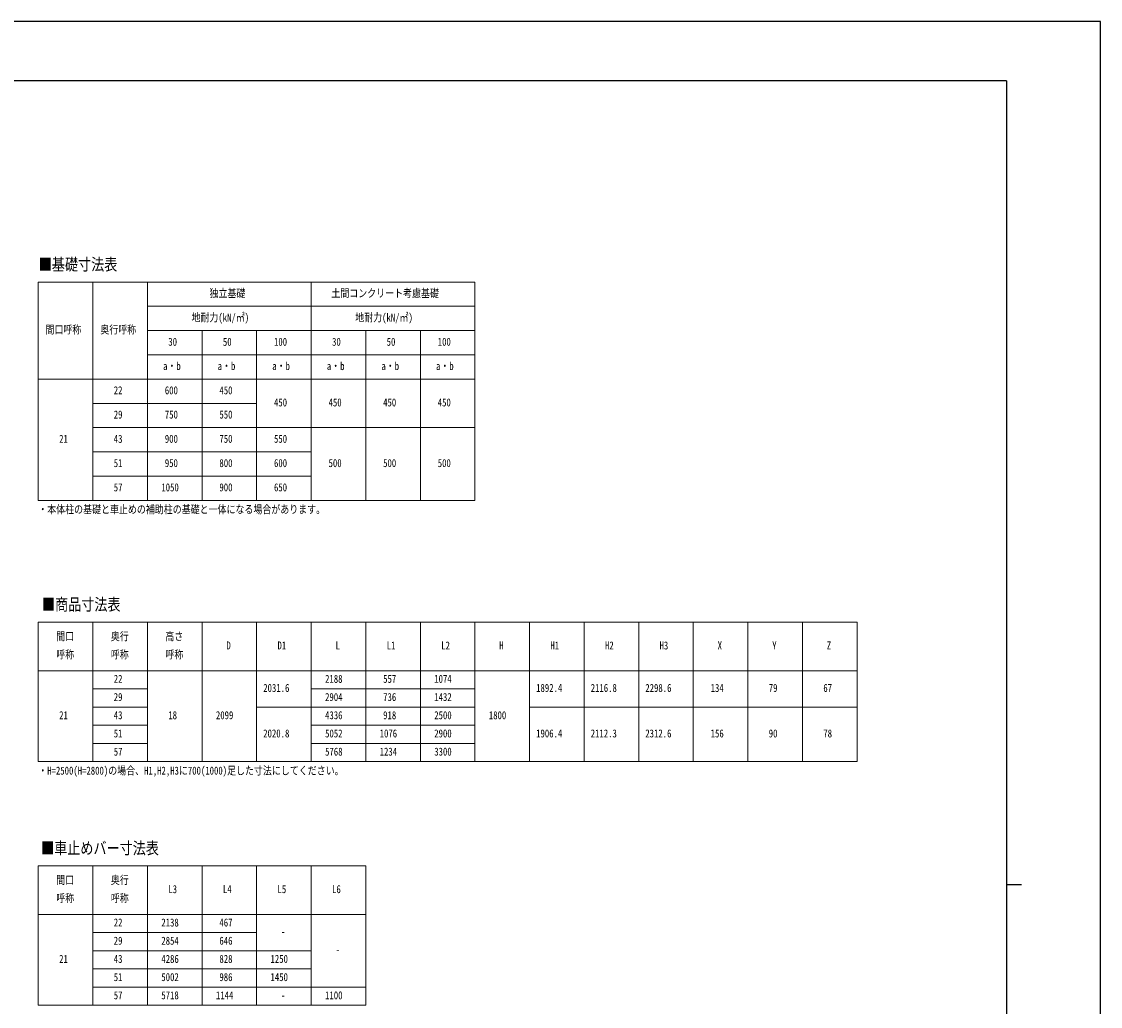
# Model space of a CAD drawing. Units: millimetres, scale not verified. Extents: x -10512 to 10512, y -7425 to 7425.
# Drawn here: x 1618 to 10512, y -693 to 7425 of the extents above; entities that cross this region are included whole.
import ezdxf
from ezdxf.enums import TextEntityAlignment as Align

# ---------------------------------------------------------------- set-up
doc = ezdxf.new("R2010")
doc.units = ezdxf.units.MM
doc.header["$LTSCALE"] = 30
doc.layers.add('0-1_TABLE1', color=7, linetype='Continuous', lineweight=18)
doc.layers.add('0-2_USER1', color=3, linetype='Continuous')
doc.layers.add('0-7_YKK_ZWAK', color=7, linetype='Continuous')
doc.styles.add('ＭＳ ゴシック', font='')
doc.styles.get('ＭＳ ゴシック').set_extended_font_data('MS Gothic')

msp = doc.modelspace()

# ---------------------------------------------------------------- linework, layer by layer
at = {"layer": '0-1_TABLE1'}
for p, q in [((1755.76, 5277.8), (5355.76, 5277.8)), ((1755.76, 5277.8), (1755.76, 3477.8)), ((2205.76, 5277.8), (2205.76, 3477.8)), ((2655.76, 5277.8), (2655.76, 3477.8)), ((4005.76, 5277.8), (4005.76, 3477.8)), ((2655.76, 5077.8), (5355.76, 5077.8)), ((2655.76, 4877.8), (5355.76, 4877.8)), ((3105.76, 4877.8), (3105.76, 3477.8)), ((3555.76, 4877.8), (3555.76, 3477.8)), ((4455.76, 4877.8), (4455.76, 3477.8)), ((4905.76, 4877.8), (4905.76, 3477.8)), ((2655.76, 4677.8), (5355.76, 4677.8)), ((1755.76, 4477.8), (5355.76, 4477.8)), ((2205.76, 4277.8), (3555.76, 4277.8)), ((2205.76, 4077.8), (5355.76, 4077.8)), ((2205.76, 3877.8), (4005.76, 3877.8)), ((2205.76, 3677.8), (4005.76, 3677.8)), ((1755.76, 2474.24), (8505.76, 2474.24)), ((1755.76, 2474.24), (1755.76, 1324.24)), ((2205.76, 2474.24), (2205.76, 1324.24)), ((2655.76, 2474.24), (2655.76, 1324.24)), ((3105.76, 2474.24), (3105.76, 1324.24)), ((3555.76, 2474.24), (3555.76, 1324.24)), ((4005.76, 2474.24), (4005.76, 1324.24)), ((4455.76, 2474.24), (4455.76, 1324.24)), ((4905.76, 2474.24), (4905.76, 1324.24)), ((5355.76, 2474.24), (5355.76, 1324.24)), ((5805.76, 2474.24), (5805.76, 1324.24)), ((6255.76, 2474.24), (6255.76, 1324.24)), ((6705.76, 2474.24), (6705.76, 1324.24)), ((7155.76, 2474.24), (7155.76, 1324.24)), ((7605.76, 2474.24), (7605.76, 1324.24)), ((8055.76, 2474.24), (8055.76, 1324.24)), ((8505.76, 2474.24), (8505.76, 1324.24)), ((1755.76, 2074.24), (8505.76, 2074.24)), ((2205.76, 1924.24), (2655.76, 1924.24)), ((4005.76, 1924.24), (5355.76, 1924.24)), ((2205.76, 1774.24), (2655.76, 1774.24)), ((3555.76, 1774.24), (5355.76, 1774.24)), ((5805.76, 1774.24), (8505.76, 1774.24)), ((2205.76, 1624.24), (2655.76, 1624.24)), ((4005.76, 1624.24), (5355.76, 1624.24)), ((2205.76, 1474.24), (2655.76, 1474.24)), ((4005.76, 1474.24), (5355.76, 1474.24)), ((1755.76, 1324.24), (8505.76, 1324.24)), ((1755.76, 465.57), (4455.76, 465.57)), ((1755.76, 465.57), (1755.76, -684.43)), ((2205.76, 465.57), (2205.76, -684.43)), ((2655.76, 465.57), (2655.76, -684.43)), ((3105.76, 465.57), (3105.76, -684.43)), ((3555.76, 465.57), (3555.76, -684.43)), ((4005.76, 465.57), (4005.76, -684.43)), ((4455.76, 465.57), (4455.76, -684.43)), ((1755.76, 65.57), (4455.76, 65.57)), ((2205.76, -84.43), (3555.76, -84.43)), ((2205.76, -234.43), (4005.76, -234.43)), ((2205.76, -384.43), (4005.76, -384.43)), ((2205.76, -534.43), (4455.76, -534.43)), ((1755.76, -684.43), (4455.76, -684.43))]:
    msp.add_line(p, q, dxfattribs=at)
for points in [[(5355.76, 5277.8), (5355.76, 4877.8), (5355.76, 3477.8)], [(1755.76, 3477.8), (2205.76, 3477.8), (4455.76, 3477.8), (5355.76, 3477.8)]]:
    msp.add_lwpolyline(points, dxfattribs=at)
at = {"layer": '0-7_YKK_ZWAK'}
for p, q in [((9737.55, 6937.5), (-9762.45, 6937.5)), ((9737.55, 6937.5), (9737.55, -6312.5)), ((9737.55, 312.5), (9862.55, 312.5))]:
    msp.add_line(p, q, dxfattribs=at)
msp.add_lwpolyline([(-10512.5, -7425), (10512.5, -7425), (10512.5, 7425), (-10512.5, 7425)], close=True, dxfattribs=at)

# ---------------------------------------------------------------- texts
at = {"layer": '0-1_TABLE1', "style": 'ＭＳ ゴシック', "width": 0.8}
for s, p in [('独立基礎', (3167.56, 5132.8)), ('土間コンクリート考慮基礎', (4171.96, 5132.8)), ('地耐力(kN/㎡)', (3018.76, 4932.8)), ('地耐力(kN/㎡)', (4368.76, 4932.8)), ('間口呼称', (1815.16, 4832.8)), ('奥行呼称', (2267.56, 4832.8)), ('30', (2827.96, 4732.8)), ('50', (3277.96, 4732.8)), ('100', (3699.16, 4732.8)), ('30', (4177.96, 4732.8)), ('50', (4627.96, 4732.8)), ('100', (5049.16, 4732.8)), ('a・b', (2784.76, 4532.8)), ('a・b', (3234.76, 4532.8)), ('a・b', (3684.76, 4532.8)), ('a・b', (4134.76, 4532.8)), ('a・b', (4584.76, 4532.8)), ('a・b', (5034.76, 4532.8)), ('22', (2377.96, 4332.8)), ('600', (2799.16, 4332.8)), ('450', (3249.16, 4332.8)), ('450', (3699.16, 4232.8)), ('450', (4149.16, 4232.8)), ('450', (4599.16, 4232.8)), ('450', (5049.16, 4232.8)), ('29', (2377.96, 4132.8)), ('750', (2799.16, 4132.8)), ('550', (3249.16, 4132.8)), ('21', (1927.96, 3932.8)), ('43', (2377.96, 3932.8)), ('900', (2799.16, 3932.8)), ('750', (3249.16, 3932.8)), ('550', (3699.16, 3932.8)), ('51', (2377.96, 3732.8)), ('950', (2799.16, 3732.8)), ('800', (3249.16, 3732.8)), ('600', (3699.16, 3732.8)), ('500', (4149.16, 3732.8)), ('500', (4599.16, 3732.8)), ('500', (5049.16, 3732.8)), ('57', (2377.96, 3532.8)), ('1050', (2770.36, 3532.8)), ('900', (3249.16, 3532.8)), ('650', (3699.16, 3532.8)), ('間口', (1903.96, 2304.24)), ('奥行', (2353.96, 2304.24)), ('高さ', (2803.96, 2304.24)), ('D', (3306.76, 2229.24)), ('D1', (3727.96, 2229.24)), ('L', (4206.76, 2229.24)), ('L1', (4627.96, 2229.24)), ('L2', (5077.96, 2229.24)), ('H', (5556.76, 2229.24)), ('H1', (5977.96, 2229.24)), ('H2', (6427.96, 2229.24)), ('H3', (6877.96, 2229.24)), ('X', (7356.76, 2229.24)), ('Y', (7806.76, 2229.24)), ('Z', (8256.76, 2229.24)), ('呼称', (1903.96, 2154.24)), ('呼称', (2353.96, 2154.24)), ('呼称', (2803.96, 2154.24)), ('22', (2377.96, 1954.24)), ('2031.6', (3610.36, 1879.24)), ('2188', (4120.36, 1954.24)), ('557', (4599.16, 1954.24)), ('1074', (5020.36, 1954.24)), ('1892.4', (5860.36, 1879.24)), ('2116.8', (6310.36, 1879.24)), ('2298.6', (6760.36, 1879.24)), ('134', (7299.16, 1879.24)), ('79', (7777.96, 1879.24)), ('67', (8227.96, 1879.24)), ('29', (2377.96, 1804.24)), ('2904', (4120.36, 1804.24)), ('736', (4599.16, 1804.24)), ('1432', (5020.36, 1804.24)), ('21', (1927.96, 1654.24)), ('43', (2377.96, 1654.24)), ('18', (2827.96, 1654.24)), ('2099', (3220.36, 1654.24)), ('4336', (4120.36, 1654.24)), ('918', (4599.16, 1654.24)), ('2500', (5020.36, 1654.24)), ('1800', (5470.36, 1654.24)), ('51', (2377.96, 1504.24)), ('2020.8', (3610.36, 1504.24)), ('5052', (4120.36, 1504.24)), ('1076', (4570.36, 1504.24)), ('2900', (5020.36, 1504.24)), ('1906.4', (5860.36, 1504.24)), ('2112.3', (6310.36, 1504.24)), ('2312.6', (6760.36, 1504.24)), ('156', (7299.16, 1504.24)), ('90', (7777.96, 1504.24)), ('78', (8227.96, 1504.24)), ('57', (2377.96, 1354.24)), ('5768', (4120.36, 1354.24)), ('1234', (4570.36, 1354.24)), ('3300', (5020.36, 1354.24)), ('間口', (1903.96, 295.57)), ('奥行', (2353.96, 295.57)), ('L3', (2827.96, 220.57)), ('L4', (3277.96, 220.57)), ('L5', (3727.96, 220.57)), ('L6', (4177.96, 220.57)), ('呼称', (1903.96, 145.57)), ('呼称', (2353.96, 145.57)), ('22', (2377.96, -54.43)), ('2138', (2770.36, -54.43)), ('467', (3249.16, -54.43)), ('-', (3756.76, -129.43)), ('29', (2377.96, -204.43)), ('2854', (2770.36, -204.43)), ('646', (3249.16, -204.43)), ('-', (4206.76, -279.43)), ('21', (1927.96, -354.43)), ('43', (2377.96, -354.43)), ('4286', (2770.36, -354.43)), ('828', (3249.16, -354.43)), ('1250', (3670.36, -354.43)), ('51', (2377.96, -504.43)), ('5002', (2770.36, -504.43)), ('986', (3249.16, -504.43)), ('1450', (3670.36, -504.43)), ('57', (2377.96, -654.43)), ('5718', (2770.36, -654.43)), ('1144', (3220.36, -654.43)), ('-', (3756.76, -654.43)), ('1100', (4120.36, -654.43))]:
    msp.add_text(s, height=65.98, dxfattribs=at).set_placement(p, align=Align.BOTTOM_LEFT)
at = {"layer": '0-2_USER1', "style": 'ＭＳ ゴシック', "width": 0.8}
for s, height, p in [('■基礎寸法表', 98.97, (1759.54, 5344.39)), ('・本体柱の基礎と車止めの補助柱の基礎と一体になる場合があります。', 65.98, (1755.76, 3351.2)), ('■商品寸法表', 98.97, (1786.12, 2540.84)), ('・H=2500(H=2800)の場合、H1,H2,H3に700(1000)足した寸法にしてください。', 65.98, (1755.76, 1197.65)), ('■車止めバー寸法表', 98.97, (1778.6, 532.17))]:
    msp.add_text(s, height=height, dxfattribs=at).set_placement(p, align=Align.BOTTOM_LEFT)

doc.saveas('drawing.dxf')
